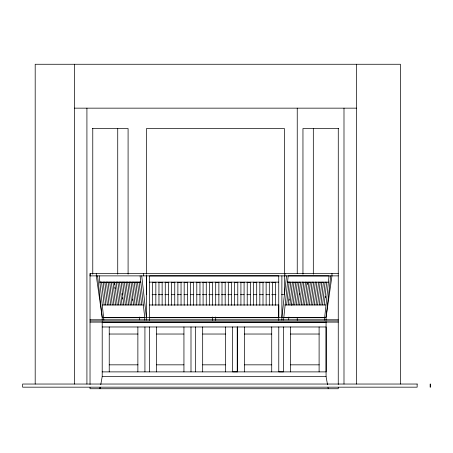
<?xml version="1.0" encoding="UTF-8"?>
<svg xmlns="http://www.w3.org/2000/svg" width="453" height="453" viewBox="0 0 453 453"><rect width="100%" height="100%" fill="white"/><g stroke="black" fill="none" stroke-linecap="round" stroke-linejoin="round"><path stroke-width="0.68" d="M281.885 317.417L286.534 275.877M283.544 320.101L288.199 275.877L329.054 275.917L324.41 320.101M286.596 304.982L289.156 282.134L291.132 282.44M288.204 304.982L290.764 282.134M289.116 300.447L289.274 299.059M289.863 304.982L292.423 282.134L294.399 282.44M288.589 319.829L288.901 317.043M291.472 304.982L294.031 282.134M291.84 305.294L291.998 303.906M293.131 304.982L295.69 282.134L297.666 282.44M294.739 304.982L297.298 282.134M296.398 304.982L298.957 282.134L300.277 282.338M298.006 304.982L300.565 282.134M299.541 294.903L299.693 293.521M299.665 304.982L302.225 282.134L304.201 282.44M301.273 304.982L303.833 282.134M302.932 304.982L305.492 282.134L307.468 282.44M304.541 304.982L307.094 282.134M307.236 284.518L307.389 283.136M306.2 304.982L308.759 282.134L310.735 282.44M307.802 304.982L310.362 282.134M309.467 304.982L312.026 282.134L314.003 282.44M311.069 304.982L313.629 282.134M312.734 304.982L315.294 282.134L316.607 282.338M314.337 304.982L316.896 282.134M316.001 304.982L318.561 282.134L320.537 282.44M317.604 304.982L320.163 282.134M319.269 304.982L321.828 282.134L323.804 282.44M320.871 304.982L323.431 282.134M322.536 304.982L325.095 282.134L327.072 282.44M324.138 304.982L326.698 282.134M325.362 297.672L325.52 296.29M330.724 275.877L326.069 317.417L326.069 320.231M100.266 387.389L100.028 388.736L100.028 387.36M100.753 384.688L102.202 376.59L102.202 321.641M101.206 282.44L104.841 282.134L107.401 304.982M105.13 282.338L108.108 282.134L110.668 304.982M107.735 282.44L111.376 282.134L113.935 304.982M111.002 282.44L114.643 282.134L117.202 304.982M114.269 282.44L117.91 282.134L120.47 304.982M117.537 282.44L121.178 282.134L123.737 304.982M121.466 282.338L124.445 282.134L127.004 304.982M124.071 282.44L127.712 282.134L130.271 304.982M127.338 282.44L130.979 282.134L133.539 304.982M130.606 282.44L134.247 282.134L136.806 304.982M133.873 282.44L137.508 282.134L140.068 304.982M137.797 282.338L140.775 282.134M140.079 275.877L144.728 317.417L142.752 317.723L103.295 317.723M74.377 108.154L356.528 108.154M92.299 128.533L128.091 128.533L128.091 274.184M338.748 128.533L302.955 128.533L302.955 274.184M338.249 273.527L90.028 273.527L90.028 384.506M90.028 275.877L338.249 275.877M99.909 282.094L140.775 282.094M289.156 282.134L287.496 282.134L328.363 282.134M99.915 282.134L101.574 282.134L104.133 304.982M149.524 282.134L278.748 282.134M152.35 282.395L155.883 282.395M158.703 282.395L162.236 282.395M165.062 282.395L168.59 282.395M171.415 282.395L174.949 282.395M177.769 282.395L181.302 282.395M184.128 282.395L187.655 282.395M190.481 282.395L193.306 282.395M196.132 282.395L199.66 282.395M202.485 282.395L206.019 282.395M208.839 282.395L212.372 282.395M215.198 282.395L218.725 282.395M221.551 282.395L225.084 282.395M227.904 282.395L231.438 282.395M234.263 282.395L237.791 282.395M240.617 282.395L244.15 282.395M246.97 282.395L250.503 282.395M253.329 282.395L256.857 282.395M259.682 282.395L263.21 282.395M266.036 282.395L269.569 282.395M271.687 282.395L275.922 282.395M152.14 294.688L156.387 294.688M158.51 294.688L162.752 294.688M164.875 294.688L168.414 294.688M171.24 294.688L174.779 294.688M177.61 294.688L181.143 294.688M183.975 294.688L187.514 294.688M190.339 294.688L193.878 294.688M196.71 294.688L200.243 294.688M202.366 294.688L206.613 294.688M208.731 294.688L212.978 294.688M215.101 294.688L219.343 294.688M221.466 294.688L225.713 294.688M227.831 294.688L231.37 294.688M234.201 294.688L237.734 294.688M240.566 294.688L244.105 294.688M246.93 294.688L250.469 294.688M253.301 294.688L256.834 294.688M259.665 294.688L263.204 294.688M266.03 294.688L269.569 294.688M271.692 294.688L275.934 294.688M281.596 294.688L284.422 294.688L284.422 275.594M102.474 304.982L143.335 304.982M149.524 304.982L278.754 304.982L278.754 317.723L149.524 317.723M284.937 304.982L325.803 304.982M324.269 317.723L285.52 317.723L283.544 317.417M90.028 319.767L338.249 319.767M90.028 320.945L338.249 320.945M90.028 322.117L338.249 322.117M102.202 322.276L326.098 322.276M102.174 326.975L326.154 326.975L326.154 371.885L102.174 371.885M109.23 334.031L137.995 334.031M156.608 334.031L183.941 334.031M202.678 334.031L225.554 334.031M244.388 334.031L271.721 334.031M290.458 334.031L319.229 334.031M109.23 364.835L137.995 364.835M156.608 364.835L183.941 364.835M202.678 364.835L225.554 364.835M244.388 364.835L271.721 364.835M290.458 364.835L319.229 364.835M102.174 376.59L326.069 376.59L327.519 384.688M328.006 387.389L328.249 388.736M141.738 275.877L146.393 317.417M139.116 282.134L141.676 304.982M135.849 282.134L138.408 304.982M139.371 317.043L139.683 319.829M132.582 282.134L135.141 304.982M132.469 299.059L132.621 300.447M129.315 282.134L131.874 304.982M126.047 282.134L128.607 304.982M122.78 282.134L125.339 304.982M122.044 293.521L122.202 294.903M122.514 297.672L122.667 299.059M119.513 282.134L122.072 304.982M116.245 282.134L118.805 304.982M114.349 283.136L114.501 284.518M114.813 287.287L114.971 288.674M112.984 282.134L115.543 304.982M109.717 282.134L112.276 304.982M106.449 282.134L109.009 304.982M103.182 282.134L105.742 304.982M99.213 275.877L103.867 320.101M97.554 275.877L102.202 317.417L102.202 320.231M430.35 384.036L430.35 387.168M430.146 384.036L430.146 387.168M400.418 384.036L400.418 64.264L35.192 64.264L35.192 384.036M356.528 64.264L356.528 384.036M343.991 108.154L343.991 384.036M338.278 128.533L338.249 384.506M338.249 387.326L338.249 388.736L90.028 388.736L90.028 387.326M331.975 273.527L331.975 275.877L326.069 317.417L102.202 317.417L96.296 275.877L96.296 273.527M326.069 321.641L326.069 376.59M319.105 326.975L319.105 371.885M313.317 128.533L313.317 274.184M297.242 108.154L297.242 273.68M297.242 317.542L297.242 320.367M290.458 326.975L290.458 371.885M284.926 273.527L284.926 275.877M284.422 274.184L284.422 128.533L146.483 128.533L146.483 274.184M283.408 326.975L283.408 371.885L278.776 371.856L278.776 326.975M281.885 275.877L281.885 320.101M278.748 320.322L278.748 275.877L149.524 275.917L149.524 320.322M275.611 282.134L275.611 305.294M272.446 282.134L272.446 305.294M271.721 326.975L271.721 371.885M269.309 282.134L269.309 305.294M266.137 282.134L266.137 305.294M263.006 282.134L263.006 305.294M259.835 282.134L259.835 305.294M256.698 282.134L256.698 305.294M253.533 282.134L253.533 305.294M250.396 282.134L250.396 305.294M247.225 282.134L247.225 305.294M244.388 326.975L244.388 371.885M244.093 282.134L244.093 305.294M240.922 282.134L240.922 305.294M237.785 282.134L237.785 305.294M237.332 326.975L237.332 371.885M237.236 326.981L237.236 371.856L232.61 371.856L232.61 326.975M234.62 282.134L234.62 305.294M231.483 282.134L231.483 305.294M228.312 282.134L228.312 305.294M225.554 326.975L225.554 371.885M225.181 282.134L225.181 305.294M222.01 282.134L222.01 305.294M218.873 282.134L218.873 305.294M215.702 282.134L215.702 305.294M215.702 316.981L215.702 320.322M212.57 282.134L212.57 305.294M212.57 316.981L212.57 320.322M209.399 282.134L209.399 305.294M206.262 282.134L206.262 305.294M203.097 282.134L203.097 305.294M202.678 326.975L202.678 371.885M199.96 282.134L199.96 305.294M196.789 282.134L196.789 305.294M195.628 326.975L195.628 371.885M193.657 282.134L193.657 305.294M190.996 326.975L190.996 371.885M190.487 282.134L190.487 305.294M187.349 282.134L187.349 305.294M184.184 282.134L184.184 305.294M183.941 326.975L183.941 371.885M181.047 282.134L181.047 305.294M177.876 282.134L177.876 305.294M174.745 282.134L174.745 305.294M171.574 282.134L171.574 305.294M168.437 282.134L168.437 305.294M165.271 282.134L165.271 305.294M162.134 282.134L162.134 305.294M158.963 282.134L158.963 305.294M156.608 326.975L156.608 371.885M155.832 282.134L155.832 305.294M152.661 282.134L152.661 305.294M149.552 326.975L149.552 371.885M146.483 275.594L146.483 294.688M146.393 275.877L146.393 320.101M144.926 326.975L144.926 371.885M144.728 317.417L144.728 320.101M143.352 273.527L143.352 275.877M137.871 326.975L137.871 371.885M117.729 128.533L117.729 274.184M109.23 326.975L109.23 371.885M92.769 128.533L92.769 274.184M90.198 273.527L90.198 275.877M86.919 108.154L86.919 384.036M74.377 64.264L74.377 384.036M417.145 384.036L22.65 384.036L22.65 387.168L417.145 387.168L417.145 384.036"/></g></svg>
